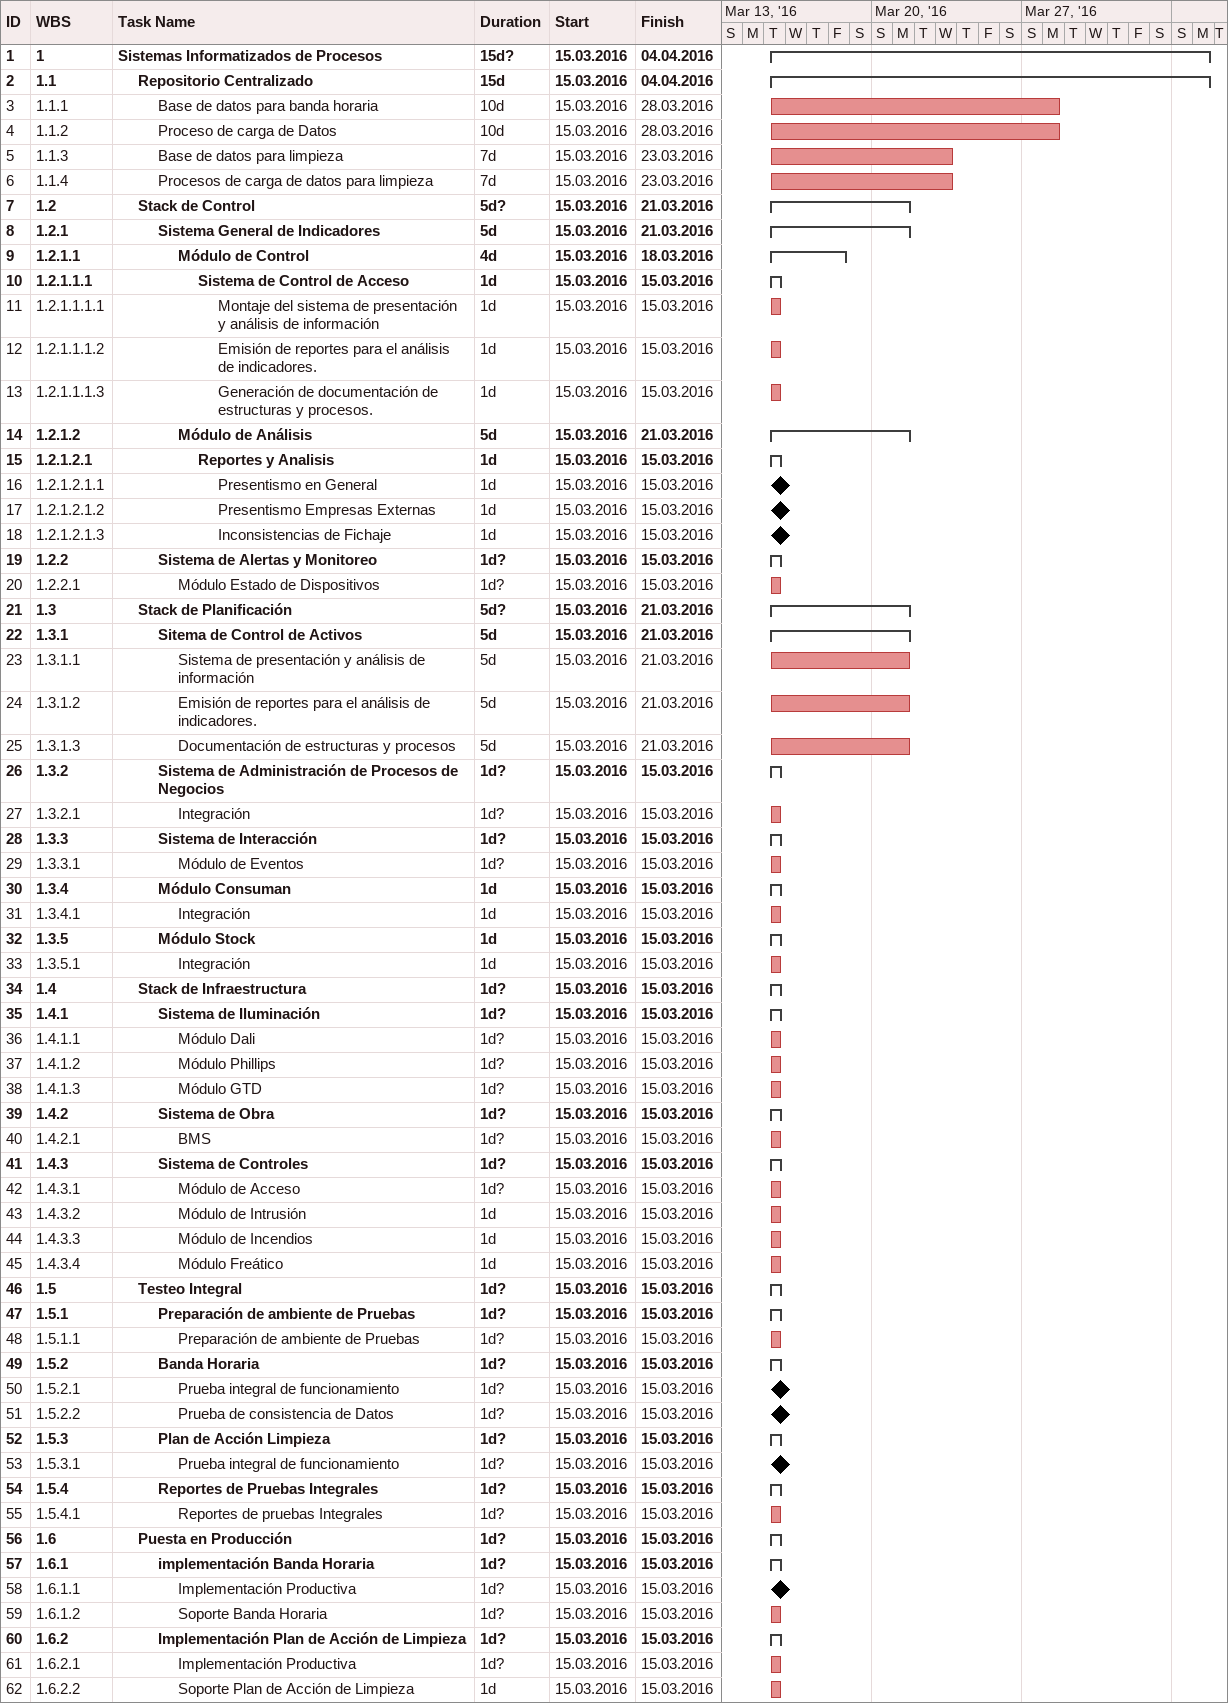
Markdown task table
| ID | WBS | Task | Duration | Start | Finish |
|---|---|---|---|---|---|
| 1 | 1 | **Sistemas Informatizados de Procesos** | 15d? | 2016-03-15 | 2016-04-04 |
| 2 | 1.1 | **Repositorio Centralizado** | 15d | 2016-03-15 | 2016-04-04 |
| 3 | 1.1.1 | Base de datos para banda horaria | 10d | 2016-03-15 | 2016-03-28 |
| 4 | 1.1.2 | Proceso de carga de Datos | 10d | 2016-03-15 | 2016-03-28 |
| 5 | 1.1.3 | Base de datos para limpieza | 7d | 2016-03-15 | 2016-03-23 |
| 6 | 1.1.4 | Procesos de carga de datos para limpieza | 7d | 2016-03-15 | 2016-03-23 |
| 7 | 1.2 | **Stack de Control** | 5d? | 2016-03-15 | 2016-03-21 |
| 8 | 1.2.1 | **Sistema General de Indicadores** | 5d | 2016-03-15 | 2016-03-21 |
| 9 | 1.2.1.1 | **Módulo de Control** | 4d | 2016-03-15 | 2016-03-18 |
| 10 | 1.2.1.1.1 | **Sistema de Control de Acceso** | 1d | 2016-03-15 | 2016-03-15 |
| 11 | 1.2.1.1.1.1 | Montaje del sistema de presentación y análisis de información | 1d | 2016-03-15 | 2016-03-15 |
| 12 | 1.2.1.1.1.2 | Emisión de reportes para el análisis de indicadores. | 1d | 2016-03-15 | 2016-03-15 |
| 13 | 1.2.1.1.1.3 | Generación de documentación de estructuras y procesos. | 1d | 2016-03-15 | 2016-03-15 |
| 14 | 1.2.1.2 | **Módulo de Análisis** | 5d | 2016-03-15 | 2016-03-21 |
| 15 | 1.2.1.2.1 | **Reportes y Analisis** | 1d | 2016-03-15 | 2016-03-15 |
| 16 | 1.2.1.2.1.1 | Presentismo en General | 1d | 2016-03-15 | 2016-03-15 |
| 17 | 1.2.1.2.1.2 | Presentismo Empresas Externas | 1d | 2016-03-15 | 2016-03-15 |
| 18 | 1.2.1.2.1.3 | Inconsistencias de Fichaje | 1d | 2016-03-15 | 2016-03-15 |
| 19 | 1.2.2 | **Sistema de Alertas y Monitoreo** | 1d? | 2016-03-15 | 2016-03-15 |
| 20 | 1.2.2.1 | Módulo Estado de Dispositivos | 1d? | 2016-03-15 | 2016-03-15 |
| 21 | 1.3 | **Stack de Planificación** | 5d? | 2016-03-15 | 2016-03-21 |
| 22 | 1.3.1 | **Sitema de Control de Activos** | 5d | 2016-03-15 | 2016-03-21 |
| 23 | 1.3.1.1 | Sistema de presentación y análisis de información | 5d | 2016-03-15 | 2016-03-21 |
| 24 | 1.3.1.2 | Emisión de reportes para el análisis de indicadores. | 5d | 2016-03-15 | 2016-03-21 |
| 25 | 1.3.1.3 | Documentación de estructuras y procesos | 5d | 2016-03-15 | 2016-03-21 |
| 26 | 1.3.2 | **Sistema de Administración de Procesos de Negocios** | 1d? | 2016-03-15 | 2016-03-15 |
| 27 | 1.3.2.1 | Integración | 1d? | 2016-03-15 | 2016-03-15 |
| 28 | 1.3.3 | **Sistema de Interacción** | 1d? | 2016-03-15 | 2016-03-15 |
| 29 | 1.3.3.1 | Módulo de Eventos | 1d? | 2016-03-15 | 2016-03-15 |
| 30 | 1.3.4 | **Módulo Consuman** | 1d | 2016-03-15 | 2016-03-15 |
| 31 | 1.3.4.1 | Integración | 1d | 2016-03-15 | 2016-03-15 |
| 32 | 1.3.5 | **Módulo Stock** | 1d | 2016-03-15 | 2016-03-15 |
| 33 | 1.3.5.1 | Integración | 1d | 2016-03-15 | 2016-03-15 |
| 34 | 1.4 | **Stack de Infraestructura** | 1d? | 2016-03-15 | 2016-03-15 |
| 35 | 1.4.1 | **Sistema de Iluminación** | 1d? | 2016-03-15 | 2016-03-15 |
| 36 | 1.4.1.1 | Módulo Dali | 1d? | 2016-03-15 | 2016-03-15 |
| 37 | 1.4.1.2 | Módulo Phillips | 1d? | 2016-03-15 | 2016-03-15 |
| 38 | 1.4.1.3 | Módulo GTD | 1d? | 2016-03-15 | 2016-03-15 |
| 39 | 1.4.2 | **Sistema de Obra** | 1d? | 2016-03-15 | 2016-03-15 |
| 40 | 1.4.2.1 | BMS | 1d? | 2016-03-15 | 2016-03-15 |
| 41 | 1.4.3 | **Sistema de Controles** | 1d? | 2016-03-15 | 2016-03-15 |
| 42 | 1.4.3.1 | Módulo de Acceso | 1d? | 2016-03-15 | 2016-03-15 |
| 43 | 1.4.3.2 | Módulo de Intrusión | 1d | 2016-03-15 | 2016-03-15 |
| 44 | 1.4.3.3 | Módulo de Incendios | 1d | 2016-03-15 | 2016-03-15 |
| 45 | 1.4.3.4 | Módulo Freático | 1d | 2016-03-15 | 2016-03-15 |
| 46 | 1.5 | **Testeo Integral** | 1d? | 2016-03-15 | 2016-03-15 |
| 47 | 1.5.1 | **Preparación de ambiente de Pruebas** | 1d? | 2016-03-15 | 2016-03-15 |
| 48 | 1.5.1.1 | Preparación de ambiente de Pruebas | 1d? | 2016-03-15 | 2016-03-15 |
| 49 | 1.5.2 | **Banda Horaria** | 1d? | 2016-03-15 | 2016-03-15 |
| 50 | 1.5.2.1 | Prueba integral de funcionamiento | 1d? | 2016-03-15 | 2016-03-15 |
| 51 | 1.5.2.2 | Prueba de consistencia de Datos | 1d? | 2016-03-15 | 2016-03-15 |
| 52 | 1.5.3 | **Plan de Acción Limpieza** | 1d? | 2016-03-15 | 2016-03-15 |
| 53 | 1.5.3.1 | Prueba integral de funcionamiento | 1d? | 2016-03-15 | 2016-03-15 |
| 54 | 1.5.4 | **Reportes de Pruebas Integrales** | 1d? | 2016-03-15 | 2016-03-15 |
| 55 | 1.5.4.1 | Reportes de pruebas Integrales | 1d? | 2016-03-15 | 2016-03-15 |
| 56 | 1.6 | **Puesta en Producción** | 1d? | 2016-03-15 | 2016-03-15 |
| 57 | 1.6.1 | **implementación Banda Horaria** | 1d? | 2016-03-15 | 2016-03-15 |
| 58 | 1.6.1.1 | Implementación Productiva | 1d? | 2016-03-15 | 2016-03-15 |
| 59 | 1.6.1.2 | Soporte Banda Horaria | 1d? | 2016-03-15 | 2016-03-15 |
| 60 | 1.6.2 | **Implementación Plan de Acción de Limpieza** | 1d? | 2016-03-15 | 2016-03-15 |
| 61 | 1.6.2.1 | Implementación Productiva | 1d? | 2016-03-15 | 2016-03-15 |
| 62 | 1.6.2.2 | Soporte Plan de Acción de Limpieza | 1d | 2016-03-15 | 2016-03-15 |
